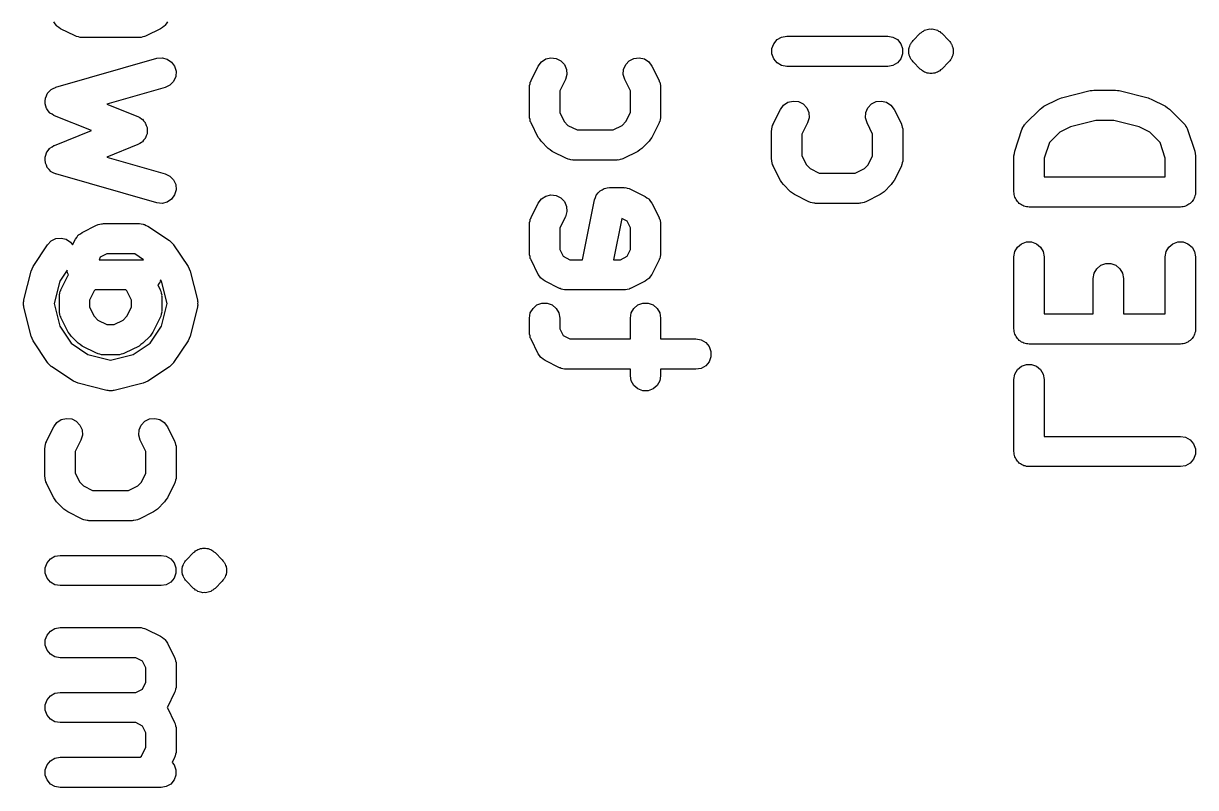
# Model space of a CAD drawing. Extents: x 143.4 to 157.2, y -97.9 to -72.4.
# Drawn here: x 145.61 to 157.22, y -97.9 to -90.33 of the extents above; entities that cross this region are included whole.
import ezdxf

# ---------------------------------------------------------------- set-up
doc = ezdxf.new("R2010")
doc.units = 0
doc.header["$MEASUREMENT"] = 0
doc.layers.add('BLACK', color=7, linetype='CONTINUOUS')

msp = doc.modelspace()

# ---------------------------------------------------------------- linework, layer by layer
at = {"layer": 'Black'}
for p, q in [((145.922, -90.3348), (145.909, -90.3171)), ((145.934, -90.3531), (145.922, -90.3348)), ((147.021, -90.3348), (147.009, -90.3531)), ((147.034, -90.3171), (147.021, -90.3348)), ((145.937, -90.3556), (145.934, -90.3531)), ((145.94, -90.3589), (145.937, -90.3556)), ((145.958, -90.3711), (145.94, -90.3589)), ((145.976, -90.3842), (145.958, -90.3711)), ((146.119, -90.4556), (145.976, -90.3842)), ((146.127, -90.4581), (146.119, -90.4556)), ((146.134, -90.4624), (146.127, -90.4581)), ((146.152, -90.4654), (146.134, -90.4624)), ((146.808, -90.4624), (146.791, -90.4654)), ((146.816, -90.4581), (146.808, -90.4624)), ((146.824, -90.4556), (146.816, -90.4581)), ((146.967, -90.3842), (146.824, -90.4556)), ((146.985, -90.3711), (146.967, -90.3842)), ((147.003, -90.3589), (146.985, -90.3711)), ((147.006, -90.3556), (147.003, -90.3589)), ((147.009, -90.3531), (147.006, -90.3556)), ((153.12, -90.4662), (153.171, -90.4571)), ((153.171, -90.4571), (154.171, -90.4571)), ((154.171, -90.4571), (154.223, -90.4662)), ((154.423, -90.5011), (154.494, -90.4296)), ((154.494, -90.4296), (154.505, -90.4221)), ((154.505, -90.4221), (154.514, -90.4128)), ((154.514, -90.4128), (154.526, -90.4073)), ((154.526, -90.4073), (154.537, -90.3998)), ((154.537, -90.3998), (154.549, -90.3964)), ((154.549, -90.3964), (154.561, -90.3908)), ((154.561, -90.3908), (154.574, -90.3897)), ((154.574, -90.3897), (154.587, -90.3863)), ((154.587, -90.3863), (154.6, -90.3874)), ((154.6, -90.3874), (154.613, -90.3863)), ((154.613, -90.3863), (154.626, -90.3897)), ((154.626, -90.3897), (154.639, -90.3908)), ((154.639, -90.3908), (154.651, -90.3964)), ((154.651, -90.3964), (154.663, -90.3998)), ((154.663, -90.3998), (154.674, -90.4073)), ((154.674, -90.4073), (154.686, -90.4128)), ((154.686, -90.4128), (154.695, -90.4221)), ((154.695, -90.4221), (154.706, -90.4296)), ((154.706, -90.4296), (154.777, -90.5011)), ((146.169, -90.4704), (146.152, -90.4654)), ((146.177, -90.4699), (146.169, -90.4704)), ((146.186, -90.4714), (146.177, -90.4699)), ((146.757, -90.4714), (146.186, -90.4714)), ((146.766, -90.4699), (146.757, -90.4714)), ((146.774, -90.4704), (146.766, -90.4699)), ((146.791, -90.4654), (146.774, -90.4704)), ((153.024, -90.5811), (153.042, -90.5321)), ((153.024, -90.6332), (153.024, -90.5811)), ((153.042, -90.5321), (153.075, -90.4922)), ((153.075, -90.4922), (153.12, -90.4662)), ((154.223, -90.4662), (154.268, -90.4922)), ((154.268, -90.4922), (154.301, -90.5321)), ((154.301, -90.5321), (154.319, -90.5811)), ((154.319, -90.5811), (154.319, -90.6332)), ((154.381, -90.5811), (154.383, -90.5749)), ((154.381, -90.5877), (154.381, -90.5811)), ((154.383, -90.5749), (154.384, -90.5683)), ((154.384, -90.5683), (154.389, -90.5564)), ((154.389, -90.5564), (154.393, -90.5437)), ((154.393, -90.5437), (154.396, -90.5383)), ((154.396, -90.5383), (154.399, -90.5321)), ((154.399, -90.5321), (154.403, -90.5271)), ((154.403, -90.5271), (154.406, -90.5211)), ((154.406, -90.5211), (154.415, -90.5118)), ((154.415, -90.5118), (154.423, -90.5011)), ((154.777, -90.5011), (154.785, -90.5118)), ((154.785, -90.5118), (154.794, -90.5211)), ((154.794, -90.5211), (154.797, -90.5271)), ((154.797, -90.5271), (154.801, -90.5321)), ((154.801, -90.5321), (154.804, -90.5383)), ((154.804, -90.5383), (154.807, -90.5437)), ((154.807, -90.5437), (154.811, -90.5564)), ((154.811, -90.5564), (154.816, -90.5683)), ((154.816, -90.5683), (154.817, -90.5749)), ((154.817, -90.5749), (154.819, -90.5811)), ((154.819, -90.5811), (154.819, -90.5877)), ((145.93, -90.9629), (146.93, -90.6772)), ((146.93, -90.6772), (146.982, -90.6718)), ((146.982, -90.6718), (147.033, -90.6845)), ((147.033, -90.6845), (147.076, -90.7136)), ((150.74, -90.7125), (150.783, -90.6838)), ((150.783, -90.6838), (150.834, -90.6717)), ((150.834, -90.6717), (150.886, -90.6777)), ((150.886, -90.6777), (150.932, -90.701)), ((151.611, -90.701), (151.657, -90.6777)), ((151.657, -90.6777), (151.709, -90.6717)), ((151.709, -90.6717), (151.76, -90.6838)), ((151.76, -90.6838), (151.803, -90.7125)), ((153.042, -90.6821), (153.024, -90.6332)), ((153.075, -90.722), (153.042, -90.6821)), ((154.301, -90.6821), (154.268, -90.722)), ((154.319, -90.6332), (154.301, -90.6821)), ((154.379, -90.5941), (154.381, -90.5877)), ((154.38, -90.6071), (154.379, -90.5941)), ((154.379, -90.6202), (154.38, -90.6071)), ((154.381, -90.6266), (154.379, -90.6202)), ((154.381, -90.6332), (154.381, -90.6266)), ((154.383, -90.6394), (154.381, -90.6332)), ((154.384, -90.646), (154.383, -90.6394)), ((154.389, -90.6579), (154.384, -90.646)), ((154.393, -90.6705), (154.389, -90.6579)), ((154.396, -90.6759), (154.393, -90.6705)), ((154.399, -90.6821), (154.396, -90.6759)), ((154.403, -90.6872), (154.399, -90.6821)), ((154.406, -90.6932), (154.403, -90.6872)), ((154.415, -90.7025), (154.406, -90.6932)), ((154.794, -90.6932), (154.785, -90.7025)), ((154.797, -90.6872), (154.794, -90.6932)), ((154.801, -90.6821), (154.797, -90.6872)), ((154.804, -90.6759), (154.801, -90.6821)), ((154.807, -90.6705), (154.804, -90.6759)), ((154.811, -90.6579), (154.807, -90.6705)), ((154.816, -90.646), (154.811, -90.6579)), ((154.817, -90.6394), (154.816, -90.646)), ((154.819, -90.6332), (154.817, -90.6394)), ((154.819, -90.5877), (154.821, -90.5941)), ((154.821, -90.6202), (154.819, -90.6266)), ((154.819, -90.6266), (154.819, -90.6332)), ((154.821, -90.5941), (154.82, -90.6071)), ((154.82, -90.6071), (154.821, -90.6202)), ((147.076, -90.7136), (147.106, -90.7558)), ((147.106, -90.7558), (147.121, -90.8059)), ((147.121, -90.8059), (147.117, -90.8579)), ((150.637, -90.8972), (150.709, -90.7543)), ((150.709, -90.7543), (150.74, -90.7125)), ((150.932, -90.701), (150.968, -90.7388)), ((150.968, -90.7388), (150.989, -90.7866)), ((150.989, -90.7866), (150.992, -90.8386)), ((151.551, -90.8386), (151.554, -90.7866)), ((151.554, -90.7866), (151.575, -90.7388)), ((151.575, -90.7388), (151.611, -90.701)), ((151.803, -90.7125), (151.834, -90.7543)), ((151.834, -90.7543), (151.906, -90.8972)), ((153.12, -90.7481), (153.075, -90.722)), ((153.171, -90.7571), (153.12, -90.7481)), ((154.171, -90.7571), (153.171, -90.7571)), ((154.223, -90.7481), (154.171, -90.7571)), ((154.268, -90.722), (154.223, -90.7481)), ((154.423, -90.7132), (154.415, -90.7025)), ((154.494, -90.7846), (154.423, -90.7132)), ((154.505, -90.7922), (154.494, -90.7846)), ((154.514, -90.8014), (154.505, -90.7922)), ((154.526, -90.807), (154.514, -90.8014)), ((154.537, -90.8145), (154.526, -90.807)), ((154.674, -90.807), (154.663, -90.8145)), ((154.686, -90.8014), (154.674, -90.807)), ((154.695, -90.7922), (154.686, -90.8014)), ((154.706, -90.7846), (154.695, -90.7922)), ((154.777, -90.7132), (154.706, -90.7846)), ((154.785, -90.7025), (154.777, -90.7132)), ((147.096, -90.9054), (147.059, -90.9429)), ((147.117, -90.8579), (147.096, -90.9054)), ((150.627, -90.9303), (150.63, -90.913)), ((150.63, -90.913), (150.635, -90.9055)), ((150.635, -90.9055), (150.637, -90.8972)), ((150.977, -90.8885), (150.921, -90.9997)), ((150.992, -90.8386), (150.977, -90.8885)), ((151.566, -90.8885), (151.551, -90.8386)), ((151.621, -90.9997), (151.566, -90.8885)), ((151.906, -90.8972), (151.908, -90.9055)), ((151.908, -90.9055), (151.912, -90.913)), ((151.912, -90.913), (151.915, -90.9303)), ((154.549, -90.8179), (154.537, -90.8145)), ((154.561, -90.8235), (154.549, -90.8179)), ((154.574, -90.8246), (154.561, -90.8235)), ((154.587, -90.828), (154.574, -90.8246)), ((154.6, -90.8269), (154.587, -90.828)), ((154.613, -90.828), (154.6, -90.8269)), ((154.626, -90.8246), (154.613, -90.828)), ((154.639, -90.8235), (154.626, -90.8246)), ((154.651, -90.8179), (154.639, -90.8235)), ((154.663, -90.8145), (154.651, -90.8179)), ((145.835, -91.0496), (145.844, -91.0281)), ((145.844, -91.0281), (145.846, -91.0259)), ((145.846, -91.0259), (145.847, -91.0231)), ((145.847, -91.0231), (145.863, -91.0065)), ((145.863, -91.0065), (145.879, -90.9893)), ((145.879, -90.9893), (145.881, -90.9879)), ((145.881, -90.9879), (145.883, -90.9857)), ((145.883, -90.9857), (145.904, -90.9756)), ((145.904, -90.9756), (145.925, -90.9646)), ((145.925, -90.9646), (145.928, -90.9642)), ((145.928, -90.9642), (145.93, -90.9629)), ((147.013, -90.9657), (146.435, -91.1308)), ((147.059, -90.9429), (147.013, -90.9657)), ((150.621, -90.9643), (150.623, -90.9558)), ((150.621, -91.25), (150.621, -90.9643)), ((150.622, -90.9471), (150.627, -90.9303)), ((150.623, -90.9558), (150.622, -90.9471)), ((150.921, -90.9997), (150.921, -91.2146)), ((151.621, -91.2146), (151.621, -90.9997)), ((151.915, -90.9303), (151.92, -90.9471)), ((151.92, -90.9471), (151.92, -90.9558)), ((151.92, -90.9558), (151.921, -90.9643)), ((151.921, -90.9643), (151.921, -91.25)), ((155.892, -91.0688), (156.178, -90.9973)), ((156.178, -90.9973), (156.196, -90.996)), ((156.196, -90.996), (156.214, -90.9929)), ((156.214, -90.9929), (156.429, -90.9929)), ((156.429, -90.9929), (156.447, -90.996)), ((156.447, -90.996), (156.465, -90.9973)), ((156.465, -90.9973), (156.751, -91.0688)), ((145.822, -91.1227), (145.824, -91.0996)), ((145.823, -91.1255), (145.822, -91.1227)), ((145.823, -91.1285), (145.823, -91.1255)), ((145.83, -91.1505), (145.823, -91.1285)), ((145.824, -91.0996), (145.825, -91.0765)), ((145.825, -91.0765), (145.826, -91.0737)), ((145.826, -91.0707), (145.835, -91.0496)), ((145.826, -91.0737), (145.826, -91.0707)), ((145.837, -91.1728), (145.83, -91.1505)), ((146.435, -91.1308), (146.741, -91.2536)), ((153.109, -91.1829), (153.14, -91.1411)), ((153.14, -91.1411), (153.183, -91.1124)), ((153.183, -91.1124), (153.234, -91.1003)), ((153.234, -91.1003), (153.286, -91.1062)), ((153.286, -91.1062), (153.332, -91.1295)), ((153.332, -91.1295), (153.368, -91.1674)), ((153.975, -91.1674), (154.011, -91.1295)), ((154.011, -91.1295), (154.057, -91.1062)), ((154.057, -91.1062), (154.109, -91.1003)), ((154.109, -91.1003), (154.16, -91.1124)), ((154.16, -91.1124), (154.203, -91.1411)), ((154.203, -91.1411), (154.234, -91.1829)), ((155.699, -91.1659), (155.719, -91.1515)), ((155.719, -91.1515), (155.861, -91.0801)), ((155.861, -91.0801), (155.877, -91.0754)), ((155.877, -91.0754), (155.892, -91.0688)), ((156.751, -91.0688), (156.766, -91.0754)), ((156.766, -91.0754), (156.781, -91.0801)), ((156.781, -91.0801), (156.924, -91.1515)), ((156.924, -91.1515), (156.944, -91.1659)), ((145.838, -91.1752), (145.837, -91.1728)), ((145.839, -91.178), (145.838, -91.1752)), ((145.854, -91.1962), (145.839, -91.178)), ((145.867, -91.2149), (145.854, -91.1962)), ((145.87, -91.2166), (145.867, -91.2149)), ((145.871, -91.219), (145.87, -91.2166)), ((145.891, -91.2312), (145.871, -91.219)), ((145.91, -91.2441), (145.891, -91.2312)), ((145.913, -91.2448), (145.91, -91.2441)), ((145.916, -91.2464), (145.913, -91.2448)), ((146.282, -91.3929), (145.916, -91.2464)), ((146.741, -91.2536), (146.76, -91.2649)), ((146.76, -91.2649), (146.778, -91.275)), ((146.778, -91.275), (146.782, -91.2785)), ((150.623, -91.2585), (150.621, -91.25)), ((150.622, -91.2671), (150.623, -91.2585)), ((150.627, -91.284), (150.622, -91.2671)), ((150.921, -91.2146), (150.966, -91.304)), ((151.577, -91.304), (151.621, -91.2146)), ((151.92, -91.2672), (151.915, -91.284)), ((151.921, -91.25), (151.92, -91.2585)), ((151.92, -91.2585), (151.92, -91.2672)), ((153.037, -91.3258), (153.109, -91.1829)), ((153.368, -91.1674), (153.389, -91.2151)), ((153.392, -91.2671), (153.377, -91.3171)), ((153.389, -91.2151), (153.392, -91.2671)), ((153.951, -91.2672), (153.954, -91.2151)), ((153.966, -91.3171), (153.951, -91.2672)), ((153.954, -91.2151), (153.975, -91.1674)), ((154.234, -91.1829), (154.306, -91.3258)), ((155.537, -91.3225), (155.68, -91.1796)), ((155.68, -91.1796), (155.699, -91.1659)), ((156.944, -91.1659), (156.963, -91.1796)), ((156.963, -91.1796), (157.106, -91.3225)), ((145.916, -91.5393), (146.282, -91.3929)), ((146.782, -91.2785), (146.786, -91.281)), ((146.786, -91.281), (146.799, -91.2979)), ((146.799, -91.2979), (146.813, -91.3138)), ((146.813, -91.3138), (146.815, -91.3182)), ((146.815, -91.3182), (146.818, -91.322)), ((146.818, -91.322), (146.825, -91.3423)), ((146.825, -91.3423), (146.833, -91.3622)), ((146.833, -91.3622), (146.833, -91.3669)), ((146.833, -91.3669), (146.834, -91.3715)), ((146.834, -91.3715), (146.834, -91.3929)), ((146.834, -91.3929), (146.834, -91.4142)), ((150.63, -91.3013), (150.627, -91.284)), ((150.635, -91.3088), (150.63, -91.3013)), ((150.637, -91.3171), (150.635, -91.3088)), ((150.709, -91.4599), (150.637, -91.3171)), ((150.966, -91.304), (151.003, -91.341)), ((151.003, -91.341), (151.093, -91.3857)), ((151.093, -91.3857), (151.45, -91.3857)), ((151.45, -91.3857), (151.54, -91.341)), ((151.54, -91.341), (151.577, -91.304)), ((151.906, -91.3171), (151.834, -91.4599)), ((151.908, -91.3088), (151.906, -91.3171)), ((151.912, -91.3013), (151.908, -91.3088)), ((151.915, -91.284), (151.912, -91.3013)), ((153.021, -91.3929), (153.023, -91.3843)), ((153.021, -91.6786), (153.021, -91.3929)), ((153.022, -91.3757), (153.027, -91.3589)), ((153.023, -91.3843), (153.022, -91.3757)), ((153.027, -91.3589), (153.03, -91.3416)), ((153.03, -91.3416), (153.035, -91.3341)), ((153.035, -91.3341), (153.037, -91.3258)), ((153.377, -91.3171), (153.321, -91.4283)), ((154.021, -91.4283), (153.966, -91.3171)), ((154.306, -91.3258), (154.308, -91.3341)), ((154.308, -91.3341), (154.312, -91.3416)), ((154.312, -91.3416), (154.315, -91.3589)), ((154.315, -91.3589), (154.32, -91.3757)), ((154.32, -91.3757), (154.32, -91.3843)), ((154.32, -91.3843), (154.321, -91.3929)), ((154.321, -91.3929), (154.321, -91.6786)), ((155.429, -91.5954), (155.501, -91.3811)), ((155.501, -91.3811), (155.505, -91.3735)), ((155.505, -91.3735), (155.507, -91.3652)), ((155.507, -91.3652), (155.517, -91.3508)), ((155.517, -91.3508), (155.525, -91.3353)), ((155.525, -91.3353), (155.532, -91.3296)), ((155.532, -91.3296), (155.537, -91.3225)), ((155.981, -91.3558), (155.875, -91.409)), ((156.233, -91.2929), (155.981, -91.3558)), ((156.41, -91.2929), (156.233, -91.2929)), ((156.662, -91.3558), (156.41, -91.2929)), ((156.768, -91.409), (156.662, -91.3558)), ((157.106, -91.3225), (157.111, -91.3296)), ((157.111, -91.3296), (157.117, -91.3353)), ((157.117, -91.3353), (157.126, -91.3508)), ((157.126, -91.3508), (157.136, -91.3652)), ((157.136, -91.3652), (157.138, -91.3735)), ((157.138, -91.3735), (157.142, -91.3811)), ((157.142, -91.3811), (157.214, -91.5954)), ((146.782, -91.5072), (146.778, -91.5107)), ((146.786, -91.5047), (146.782, -91.5072)), ((146.799, -91.4879), (146.786, -91.5047)), ((146.813, -91.4719), (146.799, -91.4879)), ((146.815, -91.4675), (146.813, -91.4719)), ((146.818, -91.4637), (146.815, -91.4675)), ((146.825, -91.4434), (146.818, -91.4637)), ((146.833, -91.4235), (146.825, -91.4434)), ((146.834, -91.4142), (146.833, -91.4188)), ((146.833, -91.4188), (146.833, -91.4235)), ((150.723, -91.4792), (150.709, -91.4599)), ((150.737, -91.4989), (150.723, -91.4792)), ((150.808, -91.5704), (150.737, -91.4989)), ((151.806, -91.4989), (151.735, -91.5704)), ((151.82, -91.4792), (151.806, -91.4989)), ((151.834, -91.4599), (151.82, -91.4792)), ((153.321, -91.4283), (153.321, -91.6432)), ((154.021, -91.6432), (154.021, -91.4283)), ((155.774, -91.5096), (155.721, -91.6672)), ((155.875, -91.409), (155.774, -91.5096)), ((156.869, -91.5096), (156.768, -91.409)), ((156.921, -91.6672), (156.869, -91.5096)), ((145.83, -91.6352), (145.837, -91.6129)), ((145.837, -91.6129), (145.838, -91.6105)), ((145.838, -91.6105), (145.839, -91.6077)), ((145.839, -91.6077), (145.854, -91.5895)), ((145.854, -91.5895), (145.867, -91.5708)), ((145.867, -91.5708), (145.87, -91.5691)), ((145.87, -91.5691), (145.871, -91.5668)), ((145.871, -91.5668), (145.891, -91.5546)), ((145.891, -91.5546), (145.91, -91.5416)), ((145.91, -91.5416), (145.913, -91.5409)), ((145.913, -91.5409), (145.916, -91.5393)), ((146.741, -91.5321), (146.435, -91.6549)), ((146.76, -91.5209), (146.741, -91.5321)), ((146.778, -91.5107), (146.76, -91.5209)), ((150.828, -91.5841), (150.808, -91.5704)), ((150.847, -91.5984), (150.828, -91.5841)), ((150.99, -91.6699), (150.847, -91.5984)), ((151.696, -91.5984), (151.553, -91.6699)), ((151.715, -91.5841), (151.696, -91.5984)), ((151.735, -91.5704), (151.715, -91.5841)), ((155.421, -91.6429), (155.426, -91.6192)), ((155.426, -91.6192), (155.429, -91.5954)), ((157.214, -91.5954), (157.217, -91.6192)), ((157.217, -91.6192), (157.221, -91.6429)), ((145.822, -91.663), (145.823, -91.6602)), ((145.824, -91.6861), (145.822, -91.663)), ((145.823, -91.6572), (145.83, -91.6352)), ((145.823, -91.6602), (145.823, -91.6572)), ((145.825, -91.7092), (145.824, -91.6861)), ((145.826, -91.712), (145.825, -91.7092)), ((145.826, -91.715), (145.826, -91.712)), ((145.835, -91.7361), (145.826, -91.715)), ((145.844, -91.7576), (145.835, -91.7361)), ((146.435, -91.6549), (147.013, -91.8201)), ((150.998, -91.6723), (150.99, -91.6699)), ((151.006, -91.6767), (150.998, -91.6723)), ((151.023, -91.6797), (151.006, -91.6767)), ((151.04, -91.6847), (151.023, -91.6797)), ((151.049, -91.6842), (151.04, -91.6847)), ((151.057, -91.6857), (151.049, -91.6842)), ((151.486, -91.6857), (151.057, -91.6857)), ((151.494, -91.6842), (151.486, -91.6857)), ((151.503, -91.6847), (151.494, -91.6842)), ((151.52, -91.6797), (151.503, -91.6847)), ((151.537, -91.6767), (151.52, -91.6797)), ((151.545, -91.6723), (151.537, -91.6767)), ((151.553, -91.6699), (151.545, -91.6723)), ((153.023, -91.6871), (153.021, -91.6786)), ((153.022, -91.6957), (153.023, -91.6871)), ((153.027, -91.7126), (153.022, -91.6957)), ((153.03, -91.7299), (153.027, -91.7126)), ((153.035, -91.7374), (153.03, -91.7299)), ((153.037, -91.7457), (153.035, -91.7374)), ((153.321, -91.6432), (153.366, -91.7326)), ((153.366, -91.7326), (153.403, -91.7696)), ((153.94, -91.7696), (153.977, -91.7326)), ((153.977, -91.7326), (154.021, -91.6432)), ((154.308, -91.7374), (154.306, -91.7457)), ((154.312, -91.7299), (154.308, -91.7374)), ((154.315, -91.7126), (154.312, -91.7299)), ((154.32, -91.6957), (154.315, -91.7126)), ((154.321, -91.6786), (154.32, -91.6871)), ((154.32, -91.6871), (154.32, -91.6957)), ((155.421, -92), (155.421, -91.6429)), ((155.721, -91.6672), (155.721, -91.85)), ((156.921, -91.85), (156.921, -91.6672)), ((157.221, -91.6429), (157.221, -92)), ((145.846, -91.7598), (145.844, -91.7576)), ((145.847, -91.7626), (145.846, -91.7598)), ((145.863, -91.7792), (145.847, -91.7626)), ((145.879, -91.7965), (145.863, -91.7792)), ((145.881, -91.7979), (145.879, -91.7965)), ((145.883, -91.8), (145.881, -91.7979)), ((145.904, -91.8101), (145.883, -91.8)), ((145.925, -91.8211), (145.904, -91.8101)), ((145.928, -91.8215), (145.925, -91.8211)), ((145.93, -91.8228), (145.928, -91.8215)), ((146.93, -92.1085), (145.93, -91.8228)), ((147.013, -91.8201), (147.059, -91.8428)), ((147.059, -91.8428), (147.096, -91.8803)), ((153.109, -91.8885), (153.037, -91.7457)), ((153.403, -91.7696), (153.493, -91.8143)), ((153.493, -91.8143), (153.85, -91.8143)), ((153.85, -91.8143), (153.94, -91.7696)), ((154.306, -91.7457), (154.234, -91.8885)), ((155.721, -91.85), (156.921, -91.85)), ((147.096, -91.8803), (147.117, -91.9279)), ((147.117, -91.9279), (147.121, -91.9798)), ((151.342, -91.9784), (151.363, -91.9662)), ((151.363, -91.9662), (151.365, -91.9659)), ((151.365, -91.9659), (151.366, -91.9651)), ((151.366, -91.9651), (151.39, -91.9614)), ((151.39, -91.9614), (151.414, -91.9571)), ((151.414, -91.9571), (151.557, -91.9571)), ((151.557, -91.9571), (151.566, -91.9586)), ((151.566, -91.9586), (151.574, -91.9581)), ((151.574, -91.9581), (151.591, -91.9631)), ((151.591, -91.9631), (151.608, -91.9662)), ((151.608, -91.9662), (151.616, -91.9705)), ((151.616, -91.9705), (151.624, -91.973)), ((151.624, -91.973), (151.767, -92.0444)), ((153.123, -91.9078), (153.109, -91.8885)), ((153.137, -91.9275), (153.123, -91.9078)), ((153.208, -91.9989), (153.137, -91.9275)), ((154.206, -91.9275), (154.135, -91.9989)), ((154.22, -91.9078), (154.206, -91.9275)), ((154.234, -91.8885), (154.22, -91.9078)), ((147.076, -92.0721), (147.033, -92.1013)), ((147.106, -92.0299), (147.076, -92.0721)), ((147.121, -91.9798), (147.106, -92.0299)), ((150.709, -92.1115), (150.74, -92.0696)), ((150.74, -92.0696), (150.783, -92.0409)), ((150.783, -92.0409), (150.834, -92.0288)), ((150.834, -92.0288), (150.886, -92.0348)), ((150.886, -92.0348), (150.932, -92.0581)), ((150.932, -92.0581), (150.968, -92.0959)), ((151.148, -92.6714), (151.267, -92.0777)), ((151.267, -92.0777), (151.276, -92.055)), ((151.276, -92.055), (151.284, -92.0321)), ((151.284, -92.0321), (151.285, -92.0308)), ((151.285, -92.0308), (151.286, -92.0292)), ((151.286, -92.0292), (151.302, -92.0109)), ((151.302, -92.0109), (151.318, -91.9922)), ((151.318, -91.9922), (151.319, -91.9914)), ((151.319, -91.9914), (151.321, -91.9901)), ((151.321, -91.9901), (151.342, -91.9784)), ((151.767, -92.0444), (151.785, -92.0575)), ((151.785, -92.0575), (151.803, -92.0696)), ((151.803, -92.0696), (151.806, -92.073)), ((151.806, -92.073), (151.809, -92.0754)), ((151.809, -92.0754), (151.821, -92.0938)), ((153.228, -92.0127), (153.208, -91.9989)), ((153.247, -92.027), (153.228, -92.0127)), ((153.39, -92.0984), (153.247, -92.027)), ((154.096, -92.027), (153.953, -92.0984)), ((154.115, -92.0127), (154.096, -92.027)), ((154.135, -91.9989), (154.115, -92.0127)), ((155.424, -92.0129), (155.421, -92)), ((155.424, -92.026), (155.424, -92.0129)), ((155.428, -92.0384), (155.424, -92.026)), ((155.43, -92.0513), (155.428, -92.0384)), ((155.437, -92.0627), (155.43, -92.0513)), ((155.442, -92.075), (155.437, -92.0627)), ((155.45, -92.0851), (155.442, -92.075)), ((155.457, -92.0964), (155.45, -92.0851)), ((157.193, -92.0851), (157.186, -92.0964)), ((157.201, -92.075), (157.193, -92.0851)), ((157.206, -92.0627), (157.201, -92.075)), ((157.212, -92.0513), (157.206, -92.0627)), ((157.215, -92.0384), (157.212, -92.0513)), ((157.219, -92.026), (157.215, -92.0384)), ((157.221, -92), (157.219, -92.0129)), ((157.219, -92.0129), (157.219, -92.026)), ((146.982, -92.1139), (146.93, -92.1085)), ((147.033, -92.1013), (146.982, -92.1139)), ((150.637, -92.2543), (150.709, -92.1115)), ((150.968, -92.0959), (150.989, -92.1437)), ((150.992, -92.1957), (150.977, -92.2457)), ((150.989, -92.1437), (150.992, -92.1957)), ((151.821, -92.0938), (151.834, -92.1115)), ((151.834, -92.1115), (151.906, -92.2543)), ((153.398, -92.1009), (153.39, -92.0984)), ((153.406, -92.1052), (153.398, -92.1009)), ((153.423, -92.1083), (153.406, -92.1052)), ((153.44, -92.1133), (153.423, -92.1083)), ((153.449, -92.1128), (153.44, -92.1133)), ((153.457, -92.1143), (153.449, -92.1128)), ((153.886, -92.1143), (153.457, -92.1143)), ((153.894, -92.1128), (153.886, -92.1143)), ((153.903, -92.1133), (153.894, -92.1128)), ((153.92, -92.1083), (153.903, -92.1133)), ((153.937, -92.1052), (153.92, -92.1083)), ((153.945, -92.1009), (153.937, -92.1052)), ((153.953, -92.0984), (153.945, -92.1009)), ((155.467, -92.1049), (155.457, -92.0964)), ((155.475, -92.1149), (155.467, -92.1049)), ((155.486, -92.1215), (155.475, -92.1149)), ((155.496, -92.1299), (155.486, -92.1215)), ((155.509, -92.1344), (155.496, -92.1299)), ((155.52, -92.141), (155.509, -92.1344)), ((155.533, -92.1432), (155.52, -92.141)), ((155.545, -92.1477), (155.533, -92.1432)), ((155.559, -92.1477), (155.545, -92.1477)), ((155.571, -92.15), (155.559, -92.1477)), ((157.071, -92.15), (155.571, -92.15)), ((157.084, -92.1477), (157.071, -92.15)), ((157.097, -92.1477), (157.084, -92.1477)), ((157.11, -92.1432), (157.097, -92.1477)), ((157.123, -92.141), (157.11, -92.1432)), ((157.134, -92.1344), (157.123, -92.141)), ((157.146, -92.1299), (157.134, -92.1344)), ((157.156, -92.1215), (157.146, -92.1299)), ((157.168, -92.1149), (157.156, -92.1215)), ((157.176, -92.1049), (157.168, -92.1149)), ((157.186, -92.0964), (157.176, -92.1049)), ((146.341, -92.3277), (146.349, -92.3233)), ((146.349, -92.3233), (146.366, -92.3203)), ((146.366, -92.3203), (146.383, -92.3153)), ((146.383, -92.3153), (146.391, -92.3158)), ((146.391, -92.3158), (146.4, -92.3143)), ((146.4, -92.3143), (146.757, -92.3143)), ((146.757, -92.3143), (146.775, -92.3174)), ((146.775, -92.3174), (146.793, -92.3185)), ((146.793, -92.3185), (146.8, -92.3219)), ((146.8, -92.3219), (146.808, -92.3233)), ((146.808, -92.3233), (146.824, -92.3323)), ((150.621, -92.3214), (150.623, -92.3129)), ((150.621, -92.6071), (150.621, -92.3214)), ((150.622, -92.3043), (150.627, -92.2874)), ((150.623, -92.3129), (150.622, -92.3043)), ((150.627, -92.2874), (150.63, -92.2701)), ((150.63, -92.2701), (150.635, -92.2626)), ((150.635, -92.2626), (150.637, -92.2543)), ((150.977, -92.2457), (150.921, -92.3568)), ((151.536, -92.2642), (151.454, -92.6714)), ((151.588, -92.2904), (151.536, -92.2642)), ((151.621, -92.3568), (151.588, -92.2904)), ((151.906, -92.2543), (151.908, -92.2626)), ((151.908, -92.2626), (151.912, -92.2701)), ((151.912, -92.2701), (151.915, -92.2874)), ((151.915, -92.2874), (151.92, -92.3043)), ((151.92, -92.3043), (151.92, -92.3129)), ((151.92, -92.3129), (151.921, -92.3214)), ((151.921, -92.3214), (151.921, -92.6071)), ((146.136, -92.451), (146.148, -92.4326)), ((146.148, -92.4326), (146.152, -92.4301)), ((146.152, -92.4301), (146.154, -92.4268)), ((146.154, -92.4268), (146.172, -92.4147)), ((146.172, -92.4147), (146.19, -92.4016)), ((146.19, -92.4016), (146.333, -92.3301)), ((146.333, -92.3301), (146.341, -92.3277)), ((146.824, -92.3323), (146.84, -92.3395)), ((146.84, -92.3395), (147.055, -92.4823)), ((150.921, -92.3568), (150.921, -92.5717)), ((151.621, -92.5717), (151.621, -92.3568)), ((145.704, -92.7382), (145.847, -92.5239)), ((145.847, -92.5239), (145.883, -92.4863)), ((145.883, -92.4863), (145.929, -92.4632)), ((145.929, -92.4632), (145.981, -92.4575)), ((145.981, -92.4575), (146.032, -92.4698)), ((146.032, -92.4698), (146.075, -92.4987)), ((146.075, -92.4987), (146.095, -92.5253)), ((146.095, -92.5253), (146.123, -92.4686)), ((146.123, -92.4686), (146.136, -92.451)), ((147.055, -92.4823), (147.057, -92.4847)), ((147.057, -92.4847), (147.06, -92.4863)), ((147.06, -92.4863), (147.076, -92.5027)), ((147.076, -92.5027), (147.092, -92.5183)), ((147.092, -92.5183), (147.094, -92.5214)), ((147.094, -92.5214), (147.096, -92.5239)), ((147.096, -92.5239), (147.239, -92.7382)), ((155.43, -92.5916), (155.457, -92.5464)), ((155.457, -92.5464), (155.496, -92.513)), ((155.496, -92.513), (155.545, -92.4951)), ((155.545, -92.4951), (155.597, -92.4951)), ((155.597, -92.4951), (155.646, -92.513)), ((155.646, -92.513), (155.686, -92.5464)), ((155.686, -92.5464), (155.712, -92.5916)), ((156.93, -92.5916), (156.957, -92.5464)), ((156.957, -92.5464), (156.996, -92.513)), ((156.996, -92.513), (157.045, -92.4951)), ((157.045, -92.4951), (157.097, -92.4951)), ((157.097, -92.4951), (157.146, -92.513)), ((157.146, -92.513), (157.186, -92.5464)), ((157.186, -92.5464), (157.212, -92.5916)), ((146.369, -92.6475), (146.357, -92.6714)), ((146.357, -92.6714), (146.797, -92.6714)), ((146.435, -92.6143), (146.369, -92.6475)), ((146.712, -92.6143), (146.435, -92.6143)), ((146.797, -92.6714), (146.712, -92.6143)), ((150.623, -92.6157), (150.621, -92.6071)), ((150.622, -92.6243), (150.623, -92.6157)), ((150.627, -92.6411), (150.622, -92.6243)), ((150.63, -92.6584), (150.627, -92.6411)), ((150.635, -92.6659), (150.63, -92.6584)), ((150.637, -92.6742), (150.635, -92.6659)), ((150.921, -92.5717), (150.955, -92.6382)), ((150.955, -92.6382), (151.021, -92.6714)), ((151.021, -92.6714), (151.148, -92.6714)), ((151.454, -92.6714), (151.522, -92.6714)), ((151.522, -92.6714), (151.588, -92.6382)), ((151.588, -92.6382), (151.621, -92.5717)), ((151.908, -92.6659), (151.906, -92.6742)), ((151.912, -92.6584), (151.908, -92.6659)), ((151.915, -92.6411), (151.912, -92.6584)), ((151.92, -92.6243), (151.915, -92.6411)), ((151.921, -92.6071), (151.92, -92.6157)), ((151.92, -92.6157), (151.92, -92.6243)), ((155.421, -92.6429), (155.43, -92.5916)), ((155.421, -93.3571), (155.421, -92.6429)), ((155.712, -92.5916), (155.721, -92.6429)), ((155.721, -92.6429), (155.721, -93.2071)), ((156.921, -92.6429), (156.93, -92.5916)), ((156.921, -93.2071), (156.921, -92.6429)), ((157.212, -92.5916), (157.221, -92.6429)), ((157.221, -92.6429), (157.221, -93.3571)), ((145.612, -93.0708), (145.683, -92.785)), ((145.683, -92.785), (145.693, -92.7617)), ((145.693, -92.7617), (145.704, -92.7382)), ((146.04, -92.7753), (145.968, -92.883)), ((146.041, -92.782), (146.04, -92.7753)), ((146.045, -92.8013), (146.041, -92.782)), ((147.239, -92.7382), (147.249, -92.7617)), ((147.249, -92.7617), (147.26, -92.785)), ((147.26, -92.785), (147.331, -93.0708)), ((150.709, -92.8171), (150.637, -92.6742)), ((151.906, -92.6742), (151.834, -92.8171)), ((156.216, -92.8058), (156.242, -92.7607)), ((156.242, -92.7607), (156.282, -92.7272)), ((156.282, -92.7272), (156.331, -92.7094)), ((156.331, -92.7094), (156.383, -92.7094)), ((156.383, -92.7094), (156.432, -92.7272)), ((156.432, -92.7272), (156.472, -92.7607)), ((156.472, -92.7607), (156.498, -92.8058)), ((145.968, -92.883), (145.912, -93.1071)), ((145.98, -92.9686), (146.052, -92.8258)), ((146.048, -92.807), (146.045, -92.8013)), ((146.05, -92.8134), (146.048, -92.807)), ((146.055, -92.821), (146.05, -92.8134)), ((146.052, -92.8258), (146.055, -92.821)), ((146.958, -92.8964), (146.939, -92.9202)), ((146.967, -92.8717), (146.958, -92.8964)), ((146.975, -92.883), (146.967, -92.8717)), ((147.031, -93.1071), (146.975, -92.883)), ((150.722, -92.8348), (150.709, -92.8171)), ((150.734, -92.8531), (150.722, -92.8348)), ((150.737, -92.8556), (150.734, -92.8531)), ((150.74, -92.8589), (150.737, -92.8556)), ((150.758, -92.8711), (150.74, -92.8589)), ((150.776, -92.8842), (150.758, -92.8711)), ((150.919, -92.9556), (150.776, -92.8842)), ((151.767, -92.8842), (151.624, -92.9556)), ((151.785, -92.8711), (151.767, -92.8842)), ((151.803, -92.8589), (151.785, -92.8711)), ((151.806, -92.8556), (151.803, -92.8589)), ((151.809, -92.8531), (151.806, -92.8556)), ((151.821, -92.8348), (151.809, -92.8531)), ((151.834, -92.8171), (151.821, -92.8348)), ((156.207, -92.8571), (156.216, -92.8058)), ((156.207, -93.2071), (156.207, -92.8571)), ((156.498, -92.8058), (156.507, -92.8571)), ((156.507, -92.8571), (156.507, -93.2071)), ((145.965, -93.0186), (145.97, -93.0017)), ((145.966, -93.0272), (145.965, -93.0186)), ((145.97, -93.0017), (145.973, -92.9844)), ((145.973, -92.9844), (145.978, -92.9769)), ((145.978, -92.9769), (145.98, -92.9686)), ((146.309, -92.9817), (146.264, -93.0711)), ((146.319, -92.9714), (146.309, -92.9817)), ((146.624, -92.9714), (146.319, -92.9714)), ((146.634, -92.9817), (146.624, -92.9714)), ((146.679, -93.0711), (146.634, -92.9817)), ((146.939, -92.9202), (146.963, -92.9686)), ((146.963, -92.9686), (146.965, -92.9769)), ((146.965, -92.9769), (146.97, -92.9844)), ((146.97, -92.9844), (146.973, -93.0017)), ((146.973, -93.0017), (146.978, -93.0186)), ((146.978, -93.0186), (146.977, -93.0272)), ((150.927, -92.9581), (150.919, -92.9556)), ((150.934, -92.9624), (150.927, -92.9581)), ((150.952, -92.9654), (150.934, -92.9624)), ((150.969, -92.9704), (150.952, -92.9654)), ((150.977, -92.9699), (150.969, -92.9704)), ((150.986, -92.9714), (150.977, -92.9699)), ((151.557, -92.9714), (150.986, -92.9714)), ((151.566, -92.9699), (151.557, -92.9714)), ((151.574, -92.9704), (151.566, -92.9699)), ((151.591, -92.9654), (151.574, -92.9704)), ((151.608, -92.9624), (151.591, -92.9654)), ((151.616, -92.9581), (151.608, -92.9624)), ((151.624, -92.9556), (151.616, -92.9581)), ((145.608, -93.0916), (145.611, -93.0814)), ((145.609, -93.1071), (145.608, -93.0916)), ((145.608, -93.1227), (145.609, -93.1071)), ((145.611, -93.1329), (145.608, -93.1227)), ((145.611, -93.0814), (145.612, -93.0708)), ((145.612, -93.1435), (145.611, -93.1329)), ((145.912, -93.1071), (145.968, -93.3313)), ((145.964, -93.0357), (145.966, -93.0272)), ((145.964, -93.1786), (145.964, -93.0357)), ((146.264, -93.0711), (146.264, -93.1432)), ((146.679, -93.1432), (146.679, -93.0711)), ((146.975, -93.3313), (147.031, -93.1071)), ((146.977, -93.0272), (146.979, -93.0357)), ((146.979, -93.0357), (146.979, -93.1786)), ((147.331, -93.0708), (147.332, -93.0814)), ((147.332, -93.1329), (147.331, -93.1435)), ((147.332, -93.0814), (147.335, -93.0916)), ((147.335, -93.1227), (147.332, -93.1329)), ((147.335, -93.0916), (147.334, -93.1071)), ((147.334, -93.1071), (147.335, -93.1227)), ((150.657, -93.1536), (150.696, -93.1201)), ((150.696, -93.1201), (150.745, -93.1023)), ((150.745, -93.1023), (150.797, -93.1023)), ((150.797, -93.1023), (150.846, -93.1201)), ((150.846, -93.1201), (150.886, -93.1536)), ((151.657, -93.1536), (151.696, -93.1201)), ((151.696, -93.1201), (151.745, -93.1023)), ((151.745, -93.1023), (151.797, -93.1023)), ((151.797, -93.1023), (151.846, -93.1201)), ((151.846, -93.1201), (151.886, -93.1536)), ((145.683, -93.4292), (145.612, -93.1435)), ((145.966, -93.1871), (145.964, -93.1786)), ((145.965, -93.1957), (145.966, -93.1871)), ((145.97, -93.2126), (145.965, -93.1957)), ((145.973, -93.2299), (145.97, -93.2126)), ((145.978, -93.2374), (145.973, -93.2299)), ((145.98, -93.2457), (145.978, -93.2374)), ((146.052, -93.3885), (145.98, -93.2457)), ((146.264, -93.1432), (146.309, -93.2326)), ((146.309, -93.2326), (146.346, -93.2696)), ((146.597, -93.2696), (146.634, -93.2326)), ((146.634, -93.2326), (146.679, -93.1432)), ((146.963, -93.2457), (146.891, -93.3885)), ((146.965, -93.2374), (146.963, -93.2457)), ((146.97, -93.2299), (146.965, -93.2374)), ((146.973, -93.2126), (146.97, -93.2299)), ((146.978, -93.1957), (146.973, -93.2126)), ((146.979, -93.1786), (146.977, -93.1871)), ((146.977, -93.1871), (146.978, -93.1957)), ((147.331, -93.1435), (147.26, -93.4292)), ((150.621, -93.25), (150.63, -93.1987)), ((150.621, -93.3929), (150.621, -93.25)), ((150.63, -93.1987), (150.657, -93.1536)), ((150.886, -93.1536), (150.912, -93.1987)), ((150.912, -93.1987), (150.921, -93.25)), ((150.921, -93.25), (150.921, -93.3574)), ((151.621, -93.25), (151.63, -93.1987)), ((151.621, -93.4571), (151.621, -93.25)), ((151.63, -93.1987), (151.657, -93.1536)), ((151.886, -93.1536), (151.912, -93.1987)), ((151.912, -93.1987), (151.921, -93.25)), ((151.921, -93.25), (151.921, -93.4571)), ((155.721, -93.2071), (156.207, -93.2071)), ((156.507, -93.2071), (156.921, -93.2071)), ((145.968, -93.3313), (146.08, -93.499)), ((146.346, -93.2696), (146.435, -93.3143)), ((146.435, -93.3143), (146.507, -93.3143)), ((146.507, -93.3143), (146.597, -93.2696)), ((146.863, -93.499), (146.975, -93.3313)), ((150.921, -93.3574), (150.955, -93.4239)), ((155.424, -93.3701), (155.421, -93.3571)), ((157.221, -93.3571), (157.219, -93.3701)), ((145.693, -93.4526), (145.683, -93.4292)), ((145.704, -93.4761), (145.693, -93.4526)), ((145.847, -93.6903), (145.704, -93.4761)), ((146.066, -93.4078), (146.052, -93.3885)), ((146.08, -93.4275), (146.066, -93.4078)), ((146.151, -93.4989), (146.08, -93.4275)), ((146.863, -93.4275), (146.792, -93.4989)), ((146.877, -93.4078), (146.863, -93.4275)), ((146.891, -93.3885), (146.877, -93.4078)), ((147.239, -93.4761), (147.096, -93.6903)), ((147.249, -93.4525), (147.239, -93.4761)), ((147.26, -93.4292), (147.249, -93.4525)), ((150.623, -93.4014), (150.621, -93.3929)), ((150.622, -93.41), (150.623, -93.4014)), ((150.627, -93.4269), (150.622, -93.41)), ((150.63, -93.4442), (150.627, -93.4269)), ((150.635, -93.4517), (150.63, -93.4442)), ((150.637, -93.4599), (150.635, -93.4517)), ((150.709, -93.6028), (150.637, -93.4599)), ((150.955, -93.4239), (151.021, -93.4571)), ((151.021, -93.4571), (151.621, -93.4571)), ((151.921, -93.4571), (152.271, -93.4571)), ((152.271, -93.4571), (152.323, -93.4662)), ((152.323, -93.4662), (152.368, -93.4922)), ((155.424, -93.3832), (155.424, -93.3701)), ((155.428, -93.3955), (155.424, -93.3832)), ((155.43, -93.4084), (155.428, -93.3955)), ((155.437, -93.4198), (155.43, -93.4084)), ((155.442, -93.4321), (155.437, -93.4198)), ((155.45, -93.4422), (155.442, -93.4321)), ((155.457, -93.4536), (155.45, -93.4422)), ((155.467, -93.462), (155.457, -93.4536)), ((155.475, -93.472), (155.467, -93.462)), ((155.486, -93.4786), (155.475, -93.472)), ((155.496, -93.487), (155.486, -93.4786)), ((157.156, -93.4786), (157.146, -93.487)), ((157.168, -93.472), (157.156, -93.4786)), ((157.176, -93.462), (157.168, -93.472)), ((157.186, -93.4536), (157.176, -93.462)), ((157.193, -93.4422), (157.186, -93.4536)), ((157.201, -93.4321), (157.193, -93.4422)), ((157.206, -93.4198), (157.201, -93.4321)), ((157.212, -93.4084), (157.206, -93.4198)), ((157.215, -93.3955), (157.212, -93.4084)), ((157.219, -93.3832), (157.215, -93.3955)), ((157.219, -93.3701), (157.219, -93.3832)), ((146.08, -93.499), (146.247, -93.6108)), ((146.171, -93.5127), (146.151, -93.4989)), ((146.19, -93.527), (146.171, -93.5127)), ((146.333, -93.5984), (146.19, -93.527)), ((146.341, -93.6009), (146.333, -93.5984)), ((146.61, -93.5984), (146.602, -93.6009)), ((146.753, -93.527), (146.61, -93.5984)), ((146.696, -93.6108), (146.863, -93.499)), ((146.772, -93.5127), (146.753, -93.527)), ((146.792, -93.4989), (146.772, -93.5127)), ((152.368, -93.4922), (152.401, -93.5321)), ((152.401, -93.5321), (152.419, -93.5811)), ((152.419, -93.5811), (152.419, -93.6332)), ((155.509, -93.4915), (155.496, -93.487)), ((155.52, -93.4981), (155.509, -93.4915)), ((155.533, -93.5004), (155.52, -93.4981)), ((155.545, -93.5049), (155.533, -93.5004)), ((155.559, -93.5049), (155.545, -93.5049)), ((155.571, -93.5071), (155.559, -93.5049)), ((157.071, -93.5071), (155.571, -93.5071)), ((157.084, -93.5049), (157.071, -93.5071)), ((157.097, -93.5049), (157.084, -93.5049)), ((157.11, -93.5004), (157.097, -93.5049)), ((157.123, -93.4981), (157.11, -93.5004)), ((157.134, -93.4915), (157.123, -93.4981)), ((157.146, -93.487), (157.134, -93.4915)), ((145.849, -93.6929), (145.847, -93.6903)), ((145.851, -93.696), (145.849, -93.6929)), ((145.867, -93.7116), (145.851, -93.696)), ((145.883, -93.728), (145.867, -93.7116)), ((146.247, -93.6108), (146.471, -93.6668)), ((146.349, -93.6052), (146.341, -93.6009)), ((146.366, -93.6083), (146.349, -93.6052)), ((146.383, -93.6133), (146.366, -93.6083)), ((146.391, -93.6128), (146.383, -93.6133)), ((146.4, -93.6143), (146.391, -93.6128)), ((146.543, -93.6143), (146.4, -93.6143)), ((146.471, -93.6668), (146.696, -93.6108)), ((146.551, -93.6128), (146.543, -93.6143)), ((146.56, -93.6133), (146.551, -93.6128)), ((146.577, -93.6083), (146.56, -93.6133)), ((146.594, -93.6052), (146.577, -93.6083)), ((146.602, -93.6009), (146.594, -93.6052)), ((147.076, -93.7116), (147.06, -93.728)), ((147.092, -93.696), (147.076, -93.7116)), ((147.094, -93.6929), (147.092, -93.696)), ((147.096, -93.6903), (147.094, -93.6929)), ((150.722, -93.6205), (150.709, -93.6028)), ((150.734, -93.6388), (150.722, -93.6205)), ((150.737, -93.6413), (150.734, -93.6388)), ((150.74, -93.6446), (150.737, -93.6413)), ((150.758, -93.6568), (150.74, -93.6446)), ((150.776, -93.6699), (150.758, -93.6568)), ((150.919, -93.7413), (150.776, -93.6699)), ((152.401, -93.6821), (152.368, -93.722)), ((152.419, -93.6332), (152.401, -93.6821)), ((155.496, -93.7272), (155.545, -93.7094)), ((155.545, -93.7094), (155.597, -93.7094)), ((155.597, -93.7094), (155.646, -93.7272)), ((145.886, -93.7296), (145.883, -93.728)), ((145.888, -93.7319), (145.886, -93.7296)), ((146.103, -93.8748), (145.888, -93.7319)), ((147.055, -93.7319), (146.84, -93.8748)), ((147.057, -93.7296), (147.055, -93.7319)), ((147.06, -93.728), (147.057, -93.7296)), ((150.927, -93.7438), (150.919, -93.7413)), ((150.934, -93.7481), (150.927, -93.7438)), ((150.952, -93.7511), (150.934, -93.7481)), ((150.969, -93.7562), (150.952, -93.7511)), ((150.977, -93.7556), (150.969, -93.7562)), ((150.986, -93.7571), (150.977, -93.7556)), ((151.621, -93.7571), (150.986, -93.7571)), ((151.621, -93.8214), (151.621, -93.7571)), ((151.63, -93.8727), (151.621, -93.8214)), ((151.921, -93.8214), (151.912, -93.8727)), ((152.271, -93.7571), (151.921, -93.7571)), ((151.921, -93.7571), (151.921, -93.8214)), ((152.323, -93.7481), (152.271, -93.7571)), ((152.368, -93.722), (152.323, -93.7481)), ((155.421, -93.8571), (155.43, -93.8058)), ((155.43, -93.8058), (155.457, -93.7607)), ((155.457, -93.7607), (155.496, -93.7272)), ((155.646, -93.7272), (155.686, -93.7607)), ((155.686, -93.7607), (155.712, -93.8058)), ((155.712, -93.8058), (155.721, -93.8571)), ((146.126, -93.8851), (146.103, -93.8748)), ((146.149, -93.8955), (146.126, -93.8851)), ((146.435, -93.9669), (146.149, -93.8955)), ((146.794, -93.8955), (146.508, -93.9669)), ((146.817, -93.8851), (146.794, -93.8955)), ((146.84, -93.8748), (146.817, -93.8851)), ((151.657, -93.9178), (151.63, -93.8727)), ((151.696, -93.9513), (151.657, -93.9178)), ((151.886, -93.9178), (151.846, -93.9513)), ((151.912, -93.8727), (151.886, -93.9178)), ((155.421, -94.5714), (155.421, -93.8571)), ((155.721, -93.8571), (155.721, -94.4214)), ((146.446, -93.9677), (146.435, -93.9669)), ((146.456, -93.9706), (146.446, -93.9677)), ((146.471, -93.9695), (146.456, -93.9706)), ((146.487, -93.9706), (146.471, -93.9695)), ((146.497, -93.9677), (146.487, -93.9706)), ((146.508, -93.9669), (146.497, -93.9677)), ((151.745, -93.9691), (151.696, -93.9513)), ((151.797, -93.9691), (151.745, -93.9691)), ((151.846, -93.9513), (151.797, -93.9691)), ((145.909, -94.3258), (145.94, -94.2839)), ((145.94, -94.2839), (145.983, -94.2552)), ((145.983, -94.2552), (146.034, -94.2431)), ((146.034, -94.2431), (146.086, -94.2491)), ((146.086, -94.2491), (146.132, -94.2724)), ((146.132, -94.2724), (146.168, -94.3102)), ((146.775, -94.3102), (146.811, -94.2724)), ((146.811, -94.2724), (146.857, -94.2491)), ((146.857, -94.2491), (146.909, -94.2431)), ((146.909, -94.2431), (146.96, -94.2552)), ((146.96, -94.2552), (147.003, -94.2839)), ((147.003, -94.2839), (147.034, -94.3258)), ((145.837, -94.4686), (145.909, -94.3258)), ((146.168, -94.3102), (146.189, -94.358)), ((146.192, -94.41), (146.177, -94.4599)), ((146.189, -94.358), (146.192, -94.41)), ((146.751, -94.41), (146.754, -94.358)), ((146.766, -94.4599), (146.751, -94.41)), ((146.754, -94.358), (146.775, -94.3102)), ((147.034, -94.3258), (147.106, -94.4686)), ((145.821, -94.5357), (145.823, -94.5272)), ((145.822, -94.5186), (145.827, -94.5017)), ((145.823, -94.5272), (145.822, -94.5186)), ((145.827, -94.5017), (145.83, -94.4844)), ((145.83, -94.4844), (145.835, -94.4769)), ((145.835, -94.4769), (145.837, -94.4686)), ((146.177, -94.4599), (146.121, -94.5711)), ((146.821, -94.5711), (146.766, -94.4599)), ((147.106, -94.4686), (147.108, -94.4769)), ((147.108, -94.4769), (147.112, -94.4844)), ((147.112, -94.4844), (147.115, -94.5017)), ((147.115, -94.5017), (147.12, -94.5186)), ((147.12, -94.5186), (147.12, -94.5272)), ((147.12, -94.5272), (147.121, -94.5357)), ((155.721, -94.4214), (157.071, -94.4214)), ((157.071, -94.4214), (157.123, -94.4305)), ((157.123, -94.4305), (157.168, -94.4565)), ((157.168, -94.4565), (157.201, -94.4964)), ((157.201, -94.4964), (157.219, -94.5454)), ((145.821, -94.8214), (145.821, -94.5357)), ((146.121, -94.5711), (146.121, -94.786)), ((146.821, -94.786), (146.821, -94.5711)), ((147.121, -94.5357), (147.121, -94.8214)), ((155.424, -94.5844), (155.421, -94.5714)), ((155.424, -94.5975), (155.424, -94.5844)), ((155.428, -94.6098), (155.424, -94.5975)), ((155.43, -94.6227), (155.428, -94.6098)), ((155.437, -94.6341), (155.43, -94.6227)), ((155.442, -94.6464), (155.437, -94.6341)), ((157.219, -94.5975), (157.201, -94.6464)), ((157.219, -94.5454), (157.219, -94.5975)), ((155.45, -94.6565), (155.442, -94.6464)), ((155.457, -94.6678), (155.45, -94.6565)), ((155.467, -94.6763), (155.457, -94.6678)), ((155.475, -94.6863), (155.467, -94.6763)), ((155.486, -94.6929), (155.475, -94.6863)), ((155.496, -94.7013), (155.486, -94.6929)), ((155.509, -94.7058), (155.496, -94.7013)), ((155.52, -94.7124), (155.509, -94.7058)), ((155.533, -94.7147), (155.52, -94.7124)), ((155.545, -94.7191), (155.533, -94.7147)), ((155.559, -94.7191), (155.545, -94.7191)), ((155.571, -94.7214), (155.559, -94.7191)), ((157.071, -94.7214), (155.571, -94.7214)), ((157.123, -94.7124), (157.071, -94.7214)), ((157.168, -94.6863), (157.123, -94.7124)), ((157.201, -94.6464), (157.168, -94.6863)), ((145.823, -94.8299), (145.821, -94.8214)), ((145.822, -94.8386), (145.823, -94.8299)), ((145.827, -94.8554), (145.822, -94.8386)), ((145.83, -94.8727), (145.827, -94.8554)), ((145.835, -94.8802), (145.83, -94.8727)), ((146.121, -94.786), (146.166, -94.8754)), ((146.166, -94.8754), (146.203, -94.9124)), ((146.74, -94.9124), (146.777, -94.8754)), ((146.777, -94.8754), (146.821, -94.786)), ((147.112, -94.8727), (147.108, -94.8802)), ((147.115, -94.8554), (147.112, -94.8727)), ((147.12, -94.8386), (147.115, -94.8554)), ((147.121, -94.8214), (147.12, -94.8299)), ((147.12, -94.8299), (147.12, -94.8386)), ((145.837, -94.8885), (145.835, -94.8802)), ((145.909, -95.0314), (145.837, -94.8885)), ((146.203, -94.9124), (146.293, -94.9571)), ((146.293, -94.9571), (146.65, -94.9571)), ((146.65, -94.9571), (146.74, -94.9124)), ((147.106, -94.8885), (147.034, -95.0314)), ((147.108, -94.8802), (147.106, -94.8885)), ((145.923, -95.0507), (145.909, -95.0314)), ((145.937, -95.0704), (145.923, -95.0507)), ((146.008, -95.1418), (145.937, -95.0704)), ((147.006, -95.0704), (146.935, -95.1418)), ((147.02, -95.0507), (147.006, -95.0704)), ((147.034, -95.0314), (147.02, -95.0507)), ((146.028, -95.1556), (146.008, -95.1418)), ((146.047, -95.1699), (146.028, -95.1556)), ((146.19, -95.2413), (146.047, -95.1699)), ((146.896, -95.1699), (146.753, -95.2413)), ((146.915, -95.1556), (146.896, -95.1699)), ((146.935, -95.1418), (146.915, -95.1556)), ((146.198, -95.2438), (146.19, -95.2413)), ((146.206, -95.2481), (146.198, -95.2438)), ((146.223, -95.2511), (146.206, -95.2481)), ((146.24, -95.2562), (146.223, -95.2511)), ((146.249, -95.2556), (146.24, -95.2562)), ((146.257, -95.2571), (146.249, -95.2556)), ((146.686, -95.2571), (146.257, -95.2571)), ((146.694, -95.2556), (146.686, -95.2571)), ((146.703, -95.2562), (146.694, -95.2556)), ((146.72, -95.2511), (146.703, -95.2562)), ((146.737, -95.2481), (146.72, -95.2511)), ((146.745, -95.2438), (146.737, -95.2481)), ((146.753, -95.2413), (146.745, -95.2438)), ((147.223, -95.6439), (147.294, -95.5725)), ((147.294, -95.5725), (147.305, -95.565)), ((147.305, -95.565), (147.314, -95.5557)), ((147.314, -95.5557), (147.326, -95.5502)), ((147.326, -95.5502), (147.337, -95.5426)), ((147.337, -95.5426), (147.349, -95.5392)), ((147.349, -95.5392), (147.361, -95.5337)), ((147.361, -95.5337), (147.374, -95.5325)), ((147.374, -95.5325), (147.387, -95.5291)), ((147.387, -95.5291), (147.4, -95.5303)), ((147.4, -95.5303), (147.413, -95.5291)), ((147.413, -95.5291), (147.426, -95.5325)), ((147.426, -95.5325), (147.439, -95.5337)), ((147.439, -95.5337), (147.451, -95.5392)), ((147.451, -95.5392), (147.463, -95.5426)), ((147.463, -95.5426), (147.474, -95.5502)), ((147.474, -95.5502), (147.486, -95.5557)), ((147.486, -95.5557), (147.495, -95.565)), ((147.495, -95.565), (147.506, -95.5725)), ((147.506, -95.5725), (147.577, -95.6439)), ((145.824, -95.724), (145.842, -95.675)), ((145.842, -95.675), (145.875, -95.6351)), ((145.875, -95.6351), (145.92, -95.609)), ((145.92, -95.609), (145.971, -95.6)), ((145.971, -95.6), (146.971, -95.6)), ((146.971, -95.6), (147.023, -95.609)), ((147.023, -95.609), (147.068, -95.6351)), ((147.068, -95.6351), (147.101, -95.675)), ((147.101, -95.675), (147.119, -95.724)), ((147.189, -95.6993), (147.193, -95.6866)), ((147.193, -95.6866), (147.196, -95.6812)), ((147.196, -95.6812), (147.199, -95.675)), ((147.199, -95.675), (147.203, -95.6699)), ((147.203, -95.6699), (147.206, -95.664)), ((147.206, -95.664), (147.215, -95.6547)), ((147.215, -95.6547), (147.223, -95.6439)), ((147.577, -95.6439), (147.585, -95.6547)), ((147.585, -95.6547), (147.594, -95.664)), ((147.594, -95.664), (147.597, -95.6699)), ((147.597, -95.6699), (147.601, -95.675)), ((147.601, -95.675), (147.604, -95.6812)), ((147.604, -95.6812), (147.607, -95.6866)), ((147.607, -95.6866), (147.611, -95.6993)), ((145.824, -95.776), (145.824, -95.724)), ((145.842, -95.825), (145.824, -95.776)), ((147.119, -95.776), (147.101, -95.825)), ((147.119, -95.724), (147.119, -95.776)), ((147.179, -95.7369), (147.181, -95.7306)), ((147.18, -95.75), (147.179, -95.7369)), ((147.179, -95.7631), (147.18, -95.75)), ((147.181, -95.7694), (147.179, -95.7631)), ((147.181, -95.724), (147.183, -95.7178)), ((147.181, -95.7306), (147.181, -95.724)), ((147.181, -95.776), (147.181, -95.7694)), ((147.183, -95.7822), (147.181, -95.776)), ((147.183, -95.7178), (147.184, -95.7112)), ((147.184, -95.7888), (147.183, -95.7822)), ((147.184, -95.7112), (147.189, -95.6993)), ((147.189, -95.8007), (147.184, -95.7888)), ((147.193, -95.8134), (147.189, -95.8007)), ((147.611, -95.8007), (147.607, -95.8134)), ((147.611, -95.6993), (147.616, -95.7112)), ((147.616, -95.7888), (147.611, -95.8007)), ((147.616, -95.7112), (147.617, -95.7178)), ((147.617, -95.7822), (147.616, -95.7888)), ((147.617, -95.7178), (147.619, -95.724)), ((147.619, -95.776), (147.617, -95.7822)), ((147.619, -95.724), (147.619, -95.7306)), ((147.619, -95.7306), (147.621, -95.7369)), ((147.621, -95.7631), (147.619, -95.7694)), ((147.619, -95.7694), (147.619, -95.776)), ((147.621, -95.7369), (147.62, -95.75)), ((147.62, -95.75), (147.621, -95.7631)), ((145.875, -95.8649), (145.842, -95.825)), ((145.92, -95.891), (145.875, -95.8649)), ((145.971, -95.9), (145.92, -95.891)), ((146.971, -95.9), (145.971, -95.9)), ((147.023, -95.891), (146.971, -95.9)), ((147.068, -95.8649), (147.023, -95.891)), ((147.101, -95.825), (147.068, -95.8649)), ((147.196, -95.8188), (147.193, -95.8134)), ((147.199, -95.825), (147.196, -95.8188)), ((147.203, -95.8301), (147.199, -95.825)), ((147.206, -95.836), (147.203, -95.8301)), ((147.215, -95.8453), (147.206, -95.836)), ((147.223, -95.8561), (147.215, -95.8453)), ((147.294, -95.9275), (147.223, -95.8561)), ((147.577, -95.8561), (147.506, -95.9275)), ((147.585, -95.8453), (147.577, -95.8561)), ((147.594, -95.836), (147.585, -95.8453)), ((147.597, -95.8301), (147.594, -95.836)), ((147.601, -95.825), (147.597, -95.8301)), ((147.604, -95.8188), (147.601, -95.825)), ((147.607, -95.8134), (147.604, -95.8188)), ((147.305, -95.935), (147.294, -95.9275)), ((147.314, -95.9443), (147.305, -95.935)), ((147.326, -95.9498), (147.314, -95.9443)), ((147.337, -95.9574), (147.326, -95.9498)), ((147.349, -95.9608), (147.337, -95.9574)), ((147.361, -95.9663), (147.349, -95.9608)), ((147.374, -95.9675), (147.361, -95.9663)), ((147.387, -95.9709), (147.374, -95.9675)), ((147.4, -95.9697), (147.387, -95.9709)), ((147.413, -95.9709), (147.4, -95.9697)), ((147.426, -95.9675), (147.413, -95.9709)), ((147.439, -95.9663), (147.426, -95.9675)), ((147.451, -95.9608), (147.439, -95.9663)), ((147.463, -95.9574), (147.451, -95.9608)), ((147.474, -95.9498), (147.463, -95.9574)), ((147.486, -95.9443), (147.474, -95.9498)), ((147.495, -95.935), (147.486, -95.9443)), ((147.506, -95.9275), (147.495, -95.935)), ((145.842, -96.3893), (145.875, -96.3494)), ((145.875, -96.3494), (145.92, -96.3233)), ((145.92, -96.3233), (145.971, -96.3143)), ((145.971, -96.3143), (146.757, -96.3143)), ((146.757, -96.3143), (146.766, -96.3158)), ((146.766, -96.3158), (146.774, -96.3153)), ((146.774, -96.3153), (146.791, -96.3203)), ((146.791, -96.3203), (146.808, -96.3233)), ((146.808, -96.3233), (146.816, -96.3277)), ((146.816, -96.3277), (146.824, -96.3301)), ((146.824, -96.3301), (146.967, -96.4016)), ((145.824, -96.4382), (145.842, -96.3893)), ((145.824, -96.4903), (145.824, -96.4382)), ((145.842, -96.5393), (145.824, -96.4903)), ((146.967, -96.4016), (146.985, -96.4147)), ((146.985, -96.4147), (147.003, -96.4268)), ((147.003, -96.4268), (147.006, -96.4301)), ((147.006, -96.4301), (147.009, -96.4326)), ((147.009, -96.4326), (147.021, -96.451)), ((147.021, -96.451), (147.034, -96.4686)), ((147.034, -96.4686), (147.106, -96.6115)), ((145.875, -96.5792), (145.842, -96.5393)), ((145.92, -96.6052), (145.875, -96.5792)), ((145.971, -96.6143), (145.92, -96.6052)), ((146.722, -96.6143), (145.971, -96.6143)), ((146.788, -96.6475), (146.722, -96.6143)), ((147.106, -96.6115), (147.108, -96.6198)), ((147.108, -96.6198), (147.112, -96.6273)), ((146.821, -96.714), (146.788, -96.6475)), ((146.821, -96.8574), (146.821, -96.714)), ((147.112, -96.6273), (147.115, -96.6446)), ((147.115, -96.6446), (147.12, -96.6614)), ((147.12, -96.6614), (147.12, -96.6701)), ((147.12, -96.6701), (147.121, -96.6786)), ((147.121, -96.6786), (147.121, -96.8929)), ((145.875, -96.9922), (145.92, -96.9662)), ((145.92, -96.9662), (145.971, -96.9571)), ((145.971, -96.9571), (146.722, -96.9571)), ((146.722, -96.9571), (146.788, -96.9239)), ((146.788, -96.9239), (146.821, -96.8574)), ((147.106, -96.9599), (147.034, -97.1028)), ((147.108, -96.9517), (147.106, -96.9599)), ((147.112, -96.9442), (147.108, -96.9517)), ((147.115, -96.9269), (147.112, -96.9442)), ((147.12, -96.91), (147.115, -96.9269)), ((147.121, -96.8929), (147.12, -96.9014)), ((147.12, -96.9014), (147.12, -96.91)), ((145.824, -97.0811), (145.842, -97.0321)), ((145.824, -97.1332), (145.824, -97.0811)), ((145.842, -97.0321), (145.875, -96.9922)), ((145.842, -97.1821), (145.824, -97.1332)), ((145.875, -97.222), (145.842, -97.1821)), ((147.034, -97.1028), (147.031, -97.1071)), ((147.031, -97.1071), (147.034, -97.1115)), ((147.034, -97.1115), (147.106, -97.2543)), ((145.92, -97.2481), (145.875, -97.222)), ((145.971, -97.2571), (145.92, -97.2481)), ((146.722, -97.2571), (145.971, -97.2571)), ((146.788, -97.2904), (146.722, -97.2571)), ((146.821, -97.3568), (146.788, -97.2904)), ((147.106, -97.2543), (147.108, -97.2626)), ((147.108, -97.2626), (147.112, -97.2701)), ((147.112, -97.2701), (147.115, -97.2874)), ((147.115, -97.2874), (147.12, -97.3043)), ((147.12, -97.3043), (147.12, -97.3129)), ((147.12, -97.3129), (147.121, -97.3214)), ((146.821, -97.5003), (146.821, -97.3568)), ((147.121, -97.3214), (147.121, -97.5357)), ((146.777, -97.5897), (146.821, -97.5003)), ((147.121, -97.5357), (147.12, -97.5442)), ((147.12, -97.5442), (147.12, -97.5529)), ((145.842, -97.675), (145.875, -97.6351)), ((145.875, -97.6351), (145.92, -97.609)), ((145.92, -97.609), (145.971, -97.6)), ((145.971, -97.6), (146.766, -97.6)), ((146.766, -97.6), (146.777, -97.5897)), ((147.106, -97.6028), (147.081, -97.6512)), ((147.081, -97.6512), (147.101, -97.675)), ((147.108, -97.5945), (147.106, -97.6028)), ((147.112, -97.587), (147.108, -97.5945)), ((147.115, -97.5697), (147.112, -97.587)), ((147.12, -97.5529), (147.115, -97.5697)), ((145.824, -97.724), (145.842, -97.675)), ((145.824, -97.776), (145.824, -97.724)), ((145.842, -97.825), (145.824, -97.776)), ((147.101, -97.675), (147.119, -97.724)), ((147.119, -97.776), (147.101, -97.825)), ((147.119, -97.724), (147.119, -97.776)), ((145.875, -97.8649), (145.842, -97.825)), ((145.92, -97.891), (145.875, -97.8649)), ((145.971, -97.9), (145.92, -97.891)), ((147.023, -97.891), (146.971, -97.9)), ((147.068, -97.8649), (147.023, -97.891)), ((147.101, -97.825), (147.068, -97.8649)), ((146.971, -97.9), (145.971, -97.9))]:
    msp.add_line(p, q, dxfattribs=at)

doc.saveas('drawing.dxf')
